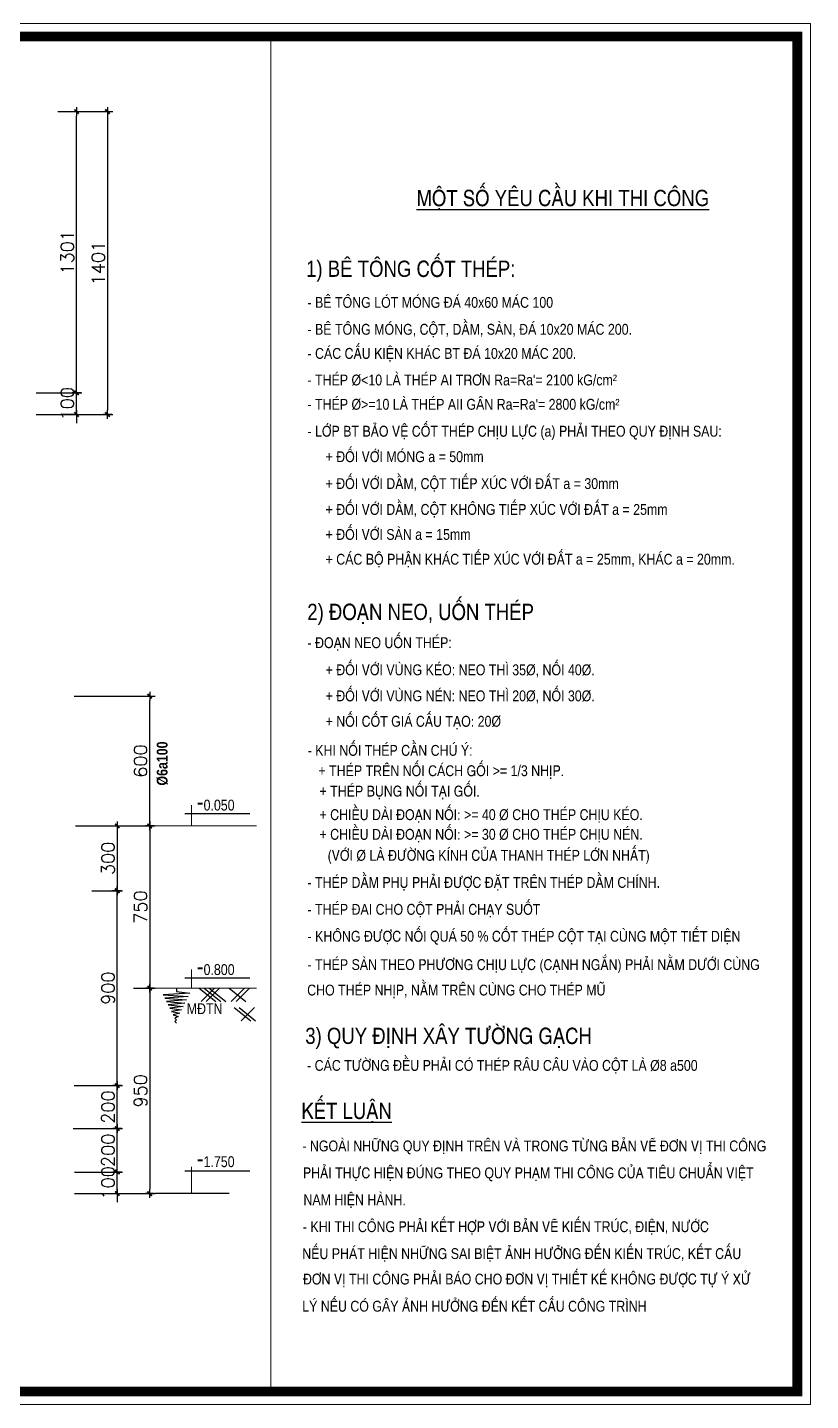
# Model space of a CAD drawing. Header units: millimetres. Extents: x 615730 to 2792744, y 139412 to 597571.
# Drawn here: x 1104268 to 1118758, y 255511 to 280905 of the extents above; entities that cross this region are included whole.
import ezdxf

# ---------------------------------------------------------------- set-up
doc = ezdxf.new("R2010")
doc.units = ezdxf.units.MM
doc.header["$MEASUREMENT"] = 0
doc.header["$PDMODE"] = 34
doc.linetypes.add('CAPNUOC', pattern=[4, 2.5, -0.5, 0.5, -0.5])
doc.layers.get('0').update_dxf_attribs({"lineweight": 5})
for name, color, linetype in [('2C', 251, 'Continuous'), ('2L', 7, 'Continuous'), ('H', 252, 'Continuous')]:
    doc.layers.add(name, color=color, linetype=linetype)
for name, color, linetype, lineweight in [('KT', 148, 'Continuous', 18), ('thay', 7, 'Continuous', 15), ('TRUC', 155, 'CAPNUOC', 5)]:
    doc.layers.add(name, color=color, linetype=linetype, lineweight=lineweight)
doc.styles.add('500', font='', dxfattribs={"height": 500})
doc.styles.add('AVO', font='', dxfattribs={"height": 200})
doc.styles.add('romans', font='romans.shx', dxfattribs={"height": 240})
doc.styles.add('UNIVER', font='')
doc.styles.add('VN', font='')
doc.styles.get('500').set_extended_font_data('VNI-Helve-Condense')
doc.styles.get('AVO').set_extended_font_data('VNI-Helve-Condense')
doc.styles.get('UNIVER').set_extended_font_data('VNI-Helve-Condense', bold=True)
doc.styles.get('VN').set_extended_font_data('VNI-Helve-Condense')
doc.dimstyles.new('25', dxfattribs={"dimtxt": 160, "dimasz": 80, "dimexe": 100, "dimexo": 0, "dimgap": 50, "dimtad": 1, "dimdec": 0, "dimlfac": 0.25, "dimdsep": 46, "dimtxsty": 'romans', "dimblk": ']', "dimcen": 50, "dimdle": 100, "dimclrd": 148, "dimclre": 148, "dimclrt": 2, "dimadec": 0, "dimazin": 0, "dimtfac": 0.4, "dimtdec": 0, "dimtix": 1, "dimtmove": 2, "dimatfit": 3, "dimldrblk": ']', "dimfxl": 1, "dimtvp": 0.004, "dimtolj": 1, "dimarcsym": 0})

# ---------------------------------------------------------------- blocks, each defined once
blk = doc.blocks.new(']')
for p, q in [((1, 0), (-1, 0)), ((0, 1), (0, -1))]:
    blk.add_line(p, q)
at = {"color": 9, "const_width": 0.4}
blk.add_lwpolyline([(-0.51, -0.51), (0.51, 0.51)], dxfattribs=at)
blk = doc.blocks.new('*D852')
at = {"layer": '2L', "color": 148, "lineweight": -2, "transparency": 16777216}
for p, q in [((1105176, 274227), (1105176, 274307)), ((1104432, 274147), (1105276, 274147)), ((1105176, 273747), (1105176, 274147)), ((1104432, 273747), (1105276, 273747)), ((1105176, 273667), (1105176, 273587))]:
    blk.add_line(p, q, dxfattribs=at)
at = {"layer": 'DEFPOINTS', "color": 0, "transparency": 16777216}
for p in [(1104432, 274147), (1105176, 274147), (1104432, 273747)]:
    blk.add_point(p, dxfattribs=at)
at = {"layer": '2L', "color": 148, "lineweight": -2, "transparency": 16777216, "xscale": 80, "yscale": 80, "zscale": 80}
for p, rotation in [((1105176, 274147), 270), ((1105176, 273747), 90)]:
    blk.add_blockref(']', p, dxfattribs=dict(at, rotation=rotation))
at = {"layer": '2L', "color": 2, "transparency": 16777216, "insert": (1105006, 273947), "char_height": 240, "attachment_point": 5, "rotation": 90, "style": 'romans'}
blk.add_mtext('\\A1;100', dxfattribs=at)
blk = doc.blocks.new('*D853')
at = {"layer": '2L', "color": 148, "lineweight": -2, "transparency": 16777216}
for p, q in [((1104832, 279349), (1105276, 279349)), ((1105176, 274227), (1105176, 279269)), ((1104432, 274147), (1105276, 274147))]:
    blk.add_line(p, q, dxfattribs=at)
at = {"layer": 'DEFPOINTS', "color": 0, "transparency": 16777216}
for p in [(1104832, 279349), (1105176, 279349), (1104432, 274147)]:
    blk.add_point(p, dxfattribs=at)
at = {"layer": '2L', "color": 148, "lineweight": -2, "transparency": 16777216, "xscale": 80, "yscale": 80, "zscale": 80}
for p, rotation in [((1105176, 279349), 90), ((1105176, 274147), 270)]:
    blk.add_blockref(']', p, dxfattribs=dict(at, rotation=rotation))
at = {"layer": '2L', "color": 2, "transparency": 16777216, "insert": (1105006, 276748), "char_height": 240, "attachment_point": 5, "rotation": 90, "style": 'romans'}
blk.add_mtext('\\A1;1301', dxfattribs=at)
blk = doc.blocks.new('*D854')
at = {"layer": '2L', "color": 148, "lineweight": -2, "transparency": 16777216}
for p, q in [((1105276, 279349), (1105848, 279349)), ((1105748, 279269), (1105748, 273827)), ((1105276, 273747), (1105848, 273747))]:
    blk.add_line(p, q, dxfattribs=at)
at = {"layer": 'DEFPOINTS', "color": 0, "transparency": 16777216}
for p in [(1105276, 279349), (1105276, 273747), (1105748, 273747)]:
    blk.add_point(p, dxfattribs=at)
at = {"layer": '2L', "color": 148, "lineweight": -2, "transparency": 16777216, "xscale": 80, "yscale": 80, "zscale": 80}
for p, rotation in [((1105748, 279349), 90), ((1105748, 273747), 270)]:
    blk.add_blockref(']', p, dxfattribs=dict(at, rotation=rotation))
at = {"layer": '2L', "color": 2, "transparency": 16777216, "insert": (1105578, 276548), "char_height": 240, "attachment_point": 5, "rotation": 90, "style": 'romans'}
blk.add_mtext('\\A1;1401', dxfattribs=at)
blk = doc.blocks.new('*D857')
at = {"layer": '2L', "color": 148, "lineweight": -2, "transparency": 16777216}
for p, q in [((1105460, 264938), (1106030, 264938)), ((1105930, 261417), (1105930, 264858)), ((1105130, 261337), (1106030, 261337))]:
    blk.add_line(p, q, dxfattribs=at)
at = {"layer": 'DEFPOINTS', "color": 0, "transparency": 16777216}
for p in [(1105460, 264938), (1105930, 264938), (1105130, 261337)]:
    blk.add_point(p, dxfattribs=at)
at = {"layer": '2L', "color": 148, "lineweight": -2, "transparency": 16777216, "xscale": 80, "yscale": 80, "zscale": 80}
for p, rotation in [((1105930, 264938), 90), ((1105930, 261337), 270)]:
    blk.add_blockref(']', p, dxfattribs=dict(at, rotation=rotation))
at = {"layer": '2L', "color": 2, "transparency": 16777216, "insert": (1105760, 263138), "char_height": 240, "attachment_point": 5, "rotation": 90, "style": 'romans'}
blk.add_mtext('\\A1;900', dxfattribs=at)
blk = doc.blocks.new('*D858')
at = {"layer": '2L', "color": 148, "lineweight": -2, "transparency": 16777216}
for p, q in [((1105930, 259817), (1105930, 259897)), ((1105140, 259737), (1106030, 259737)), ((1105930, 259337), (1105930, 259737)), ((1105140, 259337), (1106030, 259337)), ((1105930, 259257), (1105930, 259177))]:
    blk.add_line(p, q, dxfattribs=at)
at = {"layer": 'DEFPOINTS', "color": 0, "transparency": 16777216}
for p in [(1105140, 259737), (1105930, 259737), (1105140, 259337)]:
    blk.add_point(p, dxfattribs=at)
at = {"layer": '2L', "color": 148, "lineweight": -2, "transparency": 16777216, "xscale": 80, "yscale": 80, "zscale": 80}
for p, rotation in [((1105930, 259737), 270), ((1105930, 259337), 90)]:
    blk.add_blockref(']', p, dxfattribs=dict(at, rotation=rotation))
at = {"layer": '2L', "color": 2, "transparency": 16777216, "insert": (1105760, 259537), "char_height": 240, "attachment_point": 5, "rotation": 90, "style": 'romans'}
blk.add_mtext('\\A1;100', dxfattribs=at)
blk = doc.blocks.new('*D859')
at = {"layer": '2L', "color": 148, "lineweight": -2, "transparency": 16777216}
for p, q in [((1106230, 263138), (1106630, 263138)), ((1106530, 263058), (1106530, 259417)), ((1105440, 259337), (1106630, 259337))]:
    blk.add_line(p, q, dxfattribs=at)
at = {"layer": 'DEFPOINTS', "color": 0, "transparency": 16777216}
for p in [(1106230, 263138), (1105440, 259337), (1106530, 259337)]:
    blk.add_point(p, dxfattribs=at)
at = {"layer": '2L', "color": 148, "lineweight": -2, "transparency": 16777216, "xscale": 80, "yscale": 80, "zscale": 80}
for p, rotation in [((1106530, 263138), 90), ((1106530, 259337), 270)]:
    blk.add_blockref(']', p, dxfattribs=dict(at, rotation=rotation))
at = {"layer": '2L', "color": 2, "transparency": 16777216, "insert": (1106360, 261238), "char_height": 240, "attachment_point": 5, "rotation": 90, "style": 'romans'}
blk.add_mtext('\\A1;950', dxfattribs=at)
blk = doc.blocks.new('*D860')
at = {"layer": '2L', "color": 148, "lineweight": -2, "transparency": 16777216}
for p, q in [((1105130, 261337), (1106030, 261337)), ((1105930, 260619), (1105930, 261257)), ((1105114, 260539), (1106030, 260539))]:
    blk.add_line(p, q, dxfattribs=at)
at = {"layer": 'DEFPOINTS', "color": 0, "transparency": 16777216}
for p in [(1105130, 261337), (1105930, 261337), (1105114, 260539)]:
    blk.add_point(p, dxfattribs=at)
at = {"layer": '2L', "color": 148, "lineweight": -2, "transparency": 16777216, "xscale": 80, "yscale": 80, "zscale": 80}
for p, rotation in [((1105930, 261337), 90), ((1105930, 260539), 270)]:
    blk.add_blockref(']', p, dxfattribs=dict(at, rotation=rotation))
at = {"layer": '2L', "color": 2, "transparency": 16777216, "insert": (1105760, 260938), "char_height": 240, "attachment_point": 5, "rotation": 90, "style": 'romans'}
blk.add_mtext('\\A1;200', dxfattribs=at)
blk = doc.blocks.new('*D861')
at = {"layer": '2L', "color": 148, "lineweight": -2, "transparency": 16777216}
for p, q in [((1105114, 260539), (1106030, 260539)), ((1105930, 259817), (1105930, 260459)), ((1105140, 259737), (1106030, 259737))]:
    blk.add_line(p, q, dxfattribs=at)
at = {"layer": 'DEFPOINTS', "color": 0, "transparency": 16777216}
for p in [(1105114, 260539), (1105930, 260539), (1105140, 259737)]:
    blk.add_point(p, dxfattribs=at)
at = {"layer": '2L', "color": 148, "lineweight": -2, "transparency": 16777216, "xscale": 80, "yscale": 80, "zscale": 80}
for p, rotation in [((1105930, 260539), 90), ((1105930, 259737), 270)]:
    blk.add_blockref(']', p, dxfattribs=dict(at, rotation=rotation))
at = {"layer": '2L', "color": 2, "transparency": 16777216, "insert": (1105760, 260138), "char_height": 240, "attachment_point": 5, "rotation": 90, "style": 'romans'}
blk.add_mtext('\\A1;200', dxfattribs=at)
blk = doc.blocks.new('*D862')
at = {"layer": '2L', "color": 148, "lineweight": -2, "transparency": 16777216}
for p, q in [((1105155, 266137), (1106030, 266137)), ((1105930, 266057), (1105930, 265018)), ((1105930, 264938), (1105830, 264938))]:
    blk.add_line(p, q, dxfattribs=at)
at = {"layer": 'DEFPOINTS', "color": 0, "transparency": 16777216}
for p in [(1105155, 266137), (1105930, 264938), (1105930, 264938)]:
    blk.add_point(p, dxfattribs=at)
at = {"layer": '2L', "color": 148, "lineweight": -2, "transparency": 16777216, "xscale": 80, "yscale": 80, "zscale": 80}
for p, rotation in [((1105930, 266137), 90), ((1105930, 264938), 270)]:
    blk.add_blockref(']', p, dxfattribs=dict(at, rotation=rotation))
at = {"layer": '2L', "color": 2, "transparency": 16777216, "insert": (1105760, 265538), "char_height": 240, "attachment_point": 5, "rotation": 90, "style": 'romans'}
blk.add_mtext('\\A1;300', dxfattribs=at)
blk = doc.blocks.new('*D863')
at = {"layer": '2L', "color": 148, "lineweight": -2, "transparency": 16777216}
for p, q in [((1105135, 268537), (1106630, 268537)), ((1106530, 266217), (1106530, 268457)), ((1105155, 266137), (1106630, 266137))]:
    blk.add_line(p, q, dxfattribs=at)
at = {"layer": 'DEFPOINTS', "color": 0, "transparency": 16777216}
for p in [(1105135, 268537), (1106530, 268537), (1105155, 266137)]:
    blk.add_point(p, dxfattribs=at)
at = {"layer": '2L', "color": 148, "lineweight": -2, "transparency": 16777216, "xscale": 80, "yscale": 80, "zscale": 80}
for p, rotation in [((1106530, 268537), 90), ((1106530, 266137), 270)]:
    blk.add_blockref(']', p, dxfattribs=dict(at, rotation=rotation))
at = {"layer": '2L', "color": 2, "transparency": 16777216, "insert": (1106360, 267337), "char_height": 240, "attachment_point": 5, "rotation": 90, "style": 'romans'}
blk.add_mtext('\\A1;600', dxfattribs=at)
blk = doc.blocks.new('*D867')
at = {"layer": '2L', "color": 148, "lineweight": -2, "transparency": 16777216}
for p, q in [((1105685, 266137), (1106630, 266137)), ((1106530, 266057), (1106530, 263218)), ((1106230, 263138), (1106630, 263138))]:
    blk.add_line(p, q, dxfattribs=at)
at = {"layer": 'DEFPOINTS', "color": 0, "transparency": 16777216}
for p in [(1105685, 266137), (1106230, 263138), (1106530, 263138)]:
    blk.add_point(p, dxfattribs=at)
at = {"layer": '2L', "color": 148, "lineweight": -2, "transparency": 16777216, "xscale": 80, "yscale": 80, "zscale": 80}
for p, rotation in [((1106530, 266137), 90), ((1106530, 263138), 270)]:
    blk.add_blockref(']', p, dxfattribs=dict(at, rotation=rotation))
at = {"layer": '2L', "color": 2, "transparency": 16777216, "insert": (1106360, 264638), "char_height": 240, "attachment_point": 5, "rotation": 90, "style": 'romans'}
blk.add_mtext('\\A1;750', dxfattribs=at)

msp = doc.modelspace()

# ---------------------------------------------------------------- linework, layer by layer
at = {"layer": '2C', "ltscale": 2}
for p, q in [((1107445.1, 263137.7), (1107752.3, 262891.9)), ((1107730.8, 263137.7), (1107485.1, 262891.9)), ((1107537.2, 263137.7), (1107844.4, 262891.9)), ((1107823, 263137.7), (1107577.2, 262891.9)), ((1107629.4, 263137.7), (1107936.6, 262891.9)), ((1107999.2, 263137.7), (1108306.4, 262891.9)), ((1108285, 263137.7), (1108039.2, 262891.9)), ((1108377.1, 263137.7), (1108131.4, 262891.9)), ((1108091.4, 262779.7), (1108398.6, 262533.9)), ((1108183.5, 262779.7), (1108490.7, 262533.9)), ((1108469.3, 262779.7), (1108223.5, 262533.9))]:
    msp.add_line(p, q, dxfattribs=at)
msp.add_lwpolyline([(1107024.9, 263137.7), (1107024.9, 263076.3), (1107270.6, 263045.5), (1106779.1, 263014.8), (1107239.9, 262984.1), (1106809.8, 262953.4), (1107209.2, 262922.7), (1106840.5, 262891.9), (1107178.5, 262861.2), (1106871.3, 262830.5), (1107147.7, 262799.8), (1106902, 262769.1), (1107117, 262738.3), (1106932.7, 262707.6), (1107086.3, 262676.9), (1106963.4, 262646.2), (1107055.6, 262615.5), (1106994.1, 262584.7), (1107024.9, 262554), (1106994.1, 262523.3), (1107024.9, 262492.6)], dxfattribs=at)
at = {"layer": '2L'}
for p, q in [((1108384.2, 266362.1), (1107177.3, 266362.1)), ((1108384.2, 263319.7), (1107177.3, 263319.7)), ((1108384.2, 259753), (1107177.3, 259753)), ((1107999.1, 259337.4), (1106630.4, 259337.4))]:
    msp.add_line(p, q, dxfattribs=at)
at = {"layer": 'H', "const_width": 182.5, "elevation": -15.9}
msp.add_lwpolyline([(1082870.7, 255677.8), (1118514.5, 255677.8), (1118514.5, 280738), (1082870.7, 280738)], close=True, dxfattribs=at)
at = {"layer": 'KT', "ltscale": 10, "elevation": -15.9}
msp.add_lwpolyline([(1108772.6, 280738), (1108772.6, 255677.8)], dxfattribs=at)
at = {"layer": 'thay', "linetype": 'Continuous', "elevation": -15.9}
msp.add_lwpolyline([(1082627.4, 255434.5), (1118757.8, 255434.5), (1118757.8, 280981.3), (1082627.4, 280981.3)], close=True, dxfattribs=at)
at = {"layer": 'TRUC'}
for points in [[(1108506.5, 266137.4), (1106630.4, 266137.4)], [(1108506.5, 263137.7), (1106630.4, 263137.7)]]:
    msp.add_lwpolyline(points, dxfattribs=at)

# ---------------------------------------------------------------- texts
at = {"layer": '2L'}
for s, height, style, p in [('%%UMOÄT SOÁ YEÂU CAÀU KHI THI COÂNG', 300, 'VN', (1111466.4, 277601.3)), ('1) BEÂ TOÂNG COÁT THEÙP:', 300, 'VN', (1109424.1, 276292.6)), ('- BEÂ TOÂNG LOÙT MOÙNG ÑAÙ 40x60 MAÙC 100', 200, 'VN', (1109449.4, 275720.4)), ('- BEÂ TOÂNG MOÙNG, COÄT, DAÀM, SAØN, ÑAÙ 10x20 MAÙC 200.', 200, 'VN', (1109449.4, 275222.6)), ('- CAÙC CAÁU KIEÄN KHAÙC BT ÑAÙ 10x20 MAÙC 200.', 200, 'VN', (1109449.4, 274776.6)), ("- THEÙP Þ<10 LAØ THEÙP AI TRÔN Ra=Ra'= 2100 kG/cm²", 200, 'VN', (1109449.4, 274285.4)), ("- THEÙP Þ>=10 LAØ THEÙP AII GAÂN Ra=Ra'= 2800 kG/cm²", 200, 'VN', (1109449.4, 273835.5)), ('- LÔÙP BT BAÛO VEÄ COÁT THEÙP CHÒU LÖÏC (a) PHAÛI THEO QUY ÑÒNH SAU:', 200, 'VN', (1109449.4, 273337.7)), ('     + ÑOÁI VÔÙI MOÙNG a = 50mm', 200, 'VN', (1109465.4, 272866.9)), ('     + ÑOÁI VÔÙI DAÀM, COÄT TIEÁP XUÙC VÔÙI ÑAÁT a = 30mm', 200, 'VN', (1109465.4, 272369.2)), ('     + ÑOÁI VÔÙI DAÀM, COÄT KHOÂNG TIEÁP XUÙC VÔÙI ÑAÁT a = 25mm', 200, 'VN', (1109465.4, 271890.9)), ('     + ÑOÁI VÔÙI SAØN a = 15mm', 200, 'VN', (1109465.4, 271428.9)), ('     + CAÙC BOÄ PHAÄN KHAÙC TIEÁP XUÙC VÔÙI ÑAÁT a = 25mm, KHAÙC a = 20mm.', 200, 'VN', (1109465.4, 270970.5)), ('2) ÑOAÏN NEO, UOÁN THEÙP', 300, 'VN', (1109446.2, 269946.5)), ('- ÑOAÏN NEO UOÁN THEÙP:', 200, 'VN', (1109450.6, 269426.7)), ('     + ÑOÁI VÔÙI VUØNG KEÙO: NEO THÌ 35Þ, NOÁI 40Þ.', 200, 'VN', (1109466.6, 268924.8)), ('     + ÑOÁI VÔÙI VUØNG NEÙN: NEO THÌ 20Þ, NOÁI 30Þ.', 200, 'VN', (1109466.6, 268443.3)), ('     + NOÁI COÁT GIAÙ CAÁU TAÏO: 20Þ', 200, 'VN', (1109466.6, 267972.9)), ('- THEÙP DAÀM PHUÏ PHAÛI ÑÖÔÏC ÑAËT TREÂN THEÙP DAÀM CHÍNH.', 200, 'VN', (1109450.6, 264992.8)), ('- THEÙP ÑAI CHO COÄT PHAÛI CHAÏY SUOÁT', 200, 'VN', (1109450.6, 264495)), ('- KHOÂNG ÑÖÔÏC NOÁI QUAÙ 50 %%% COÁT THEÙP COÄT TAÏI CUØNG MOÄT TIEÁT DIEÄN', 200, 'VN', (1109450.6, 263997.2)), ('- THEÙP SAØN THEO PHÖÔNG CHÒU LÖÏC (CAÏNH NGAÉN) PHAÛI NAÈM DÖÔÙI CUØNG ', 200, 'VN', (1109450.6, 263473.3)), ('CHO THEÙP NHÒP, NAÈM TREÂN CUØNG CHO THEÙP MUÕ', 200, 'VN', (1109444.1, 263001.9)), ('MÑTN', 200, 'AVO', (1107215.7, 262657.8)), ('3) QUY ÑÒNH XAÂY TÖÔØNG GAÏCH', 300, 'VN', (1109408.4, 262105.5)), ('- CAÙC TÖÔØNG ÑEÀU PHAÛI COÙ THEÙP RAÂU CAÂU VAØO COÄT LAØ Þ8 a500', 200, 'VN', (1109442.6, 261608.6)), ('%%UKEÁT LUAÄN', 300, 'VN', (1109336.3, 260718.1)), ('- NGOAØI NHÖÕNG QUY ÑÒNH TREÂN VAØ TRONG TÖØNG BAÛN VEÕ ÑÔN VÒ THI COÂNG', 200, 'VN', (1109354.6, 260119.2)), ('PHAÛI THÖÏC HIEÄN ÑUÙNG THEO QUY PHAÏM THI COÂNG CUÛA TIEÂU CHUAÅN VIEÄT', 200, 'VN', (1109365, 259621.4)), ('NAM HIEÄN HAØNH.', 200, 'VN', (1109375.4, 259123.6)), ('- KHI THI COÂNG PHAÛI KEÁT HÔÏP VÔÙI BAÛN VEÕ KIEÁN TRUÙC, ÑIEÄN, NÖÔÙC', 200, 'VN', (1109365, 258625.9)), ('NEÁU PHAÙT HIEÄN NHÖÕNG SAI BIEÄT AÛNH HÖÔÛNG ÑEÁN KIEÁN TRUÙC, KEÁT CAÁU', 200, 'VN', (1109353.9, 258128.1)), ('ÑÔN VÒ THI COÂNG PHAÛI BAÙO CHO ÑÔN VÒ THIEÁT KEÁ KHOÂNG ÑÖÔÏC TÖÏ YÙ XÖÛ', 200, 'VN', (1109367.1, 257657.3)), ('LYÙ NEÁU COÙ GAÂY AÛNH HÖÔÛNG ÑEÁN KEÁT CAÁU COÂNG TRÌNH', 200, 'VN', (1109353.2, 257155.4))]:
    msp.add_text(s, height=height, dxfattribs=dict(at, style=style)).set_placement(p)
at = {"layer": '2L', "style": 'UNIVER'}
msp.add_text('Þ6a100', height=200, rotation=90, dxfattribs=at).set_placement((1106860.3, 266884.1))
at = {"layer": '2L', "lineweight": -2, "style": 'VN'}
for s, p in [('- KHI NOÁI THEÙP CAÀN CHUÙ YÙ:', (1109453.9, 267435.1)), ('+ THEÙP TREÂN NOÁI CAÙCH GOÁI >= 1/3 NHÒP.', (1109652.2, 267058.2)), ('+ THEÙP BUÏNG NOÁI TAÏI GOÁI.', (1109672.5, 266681.7)), ('+ CHIEÀU DAØI ÑOAÏN NOÁI: >= 40 %%222 CHO THEÙP CHÒU KEÙO.', (1109672.5, 266246.2)), ('+ CHIEÀU DAØI ÑOAÏN NOÁI: >= 30 %%222 CHO THEÙP CHÒU NEÙN.', (1109672.5, 265882.3)), ('(VÔÙI Þ LAØ ÑÖÔØNG KÍNH CUÛA THANH THEÙP LÔÙN NHAÁT)', (1109821.1, 265493.6))]:
    msp.add_text(s, height=200, dxfattribs=at).set_placement(p)
at = {"layer": '2L', "char_height": 325, "attachment_point": 1, "style": '500'}
for s, insert in [('-{\\H0.6154x;0.050}', (1107403.4, 266748.1)), ('-{\\H0.6154x;0.800}', (1107403.4, 263705.8)), ('-{\\H0.6154x;1.750}', (1107403.4, 260153.3))]:
    msp.add_mtext(s, dxfattribs=dict(at, insert=insert))

# ---------------------------------------------------------------- dimensions: what is measured, and where the dimension line sits
at = {"layer": '2L'}
dim = msp.add_linear_dim(base=(1105176.0884298, 279349.414929), p1=(1104432.0389714, 274147.414929), p2=(1104832.0389714, 279349.414929), angle=90, dimstyle='25', override={"dimtmove": 1}, dxfattribs=at)
dim.commit()
dim.dimension.update_dxf_attribs({"geometry": '*D853', "text_midpoint": (1105006.0884298, 276748.414929)})
for base, p1, p2, picture, middle in [((1105747.8187994, 273747.414929), (1105276.0884298, 279349.414929), (1105276.0884298, 273747.414929), '*D854', (1105577.8187994, 276548.414929)), ((1105176.1, 274147.4), (1104432, 273747.4), (1104432, 274147.4), '*D852', (1105006.1, 273947.4)), ((1106530.4, 268537.1), (1105154.8, 266137.4), (1105134.8, 268537.1), '*D863', (1106360.4, 267337.3)), ((1105930.4, 264937.7), (1105154.8, 266137.4), (1105930.4, 264937.7), '*D862', (1105760.4, 265537.6)), ((1106530.4, 263137.7), (1105685.4, 266137.4), (1106230.4, 263137.7), '*D867', (1106360.4, 264637.6)), ((1105930.4, 264937.7), (1105130.3, 261337.4), (1105459.6, 264937.7), '*D857', (1105760.4, 263137.6)), ((1106530.4, 259337.4), (1106230.4, 263137.7), (1105440.4, 259337.4), '*D859', (1106360.4, 261237.6)), ((1105930.4, 261337.4), (1105113.8, 260538.7), (1105130.3, 261337.4), '*D860', (1105760.4, 260938.1)), ((1105930.4, 260538.7), (1105140.4, 259737.4), (1105113.8, 260538.7), '*D861', (1105760.4, 260138.1)), ((1105930.4, 259737.4), (1105140.4, 259337.4), (1105140.4, 259737.4), '*D858', (1105760.4, 259537.4))]:
    dim = msp.add_linear_dim(base=base, p1=p1, p2=p2, angle=90, dimstyle='25', dxfattribs=at)
    dim.commit()
    dim.dimension.update_dxf_attribs({"geometry": picture, "text_midpoint": middle})

# ---------------------------------------------------------------- leaders
for points, override in [([(1107306.7, 266137.4), (1107306.7, 266523.7)], {"dimasz": 1, "dimgap": 1, "dimtad": 0, "dimldrblk": 'Open90', "dimlwd": 9}), ([(1107306.7, 263137.7), (1107306.7, 263481.3)], {"dimasz": 1, "dimgap": 1, "dimtad": 0, "dimldrblk": 'Open90', "dimlwd": 9}), ([(1107306.7, 259337.4), (1107306.7, 259833.2)], {"dimasz": 1, "dimtad": 0, "dimlwd": 9})]:
    msp.add_leader(points, dimstyle='25', override=override, dxfattribs=at)

doc.saveas('drawing.dxf')
